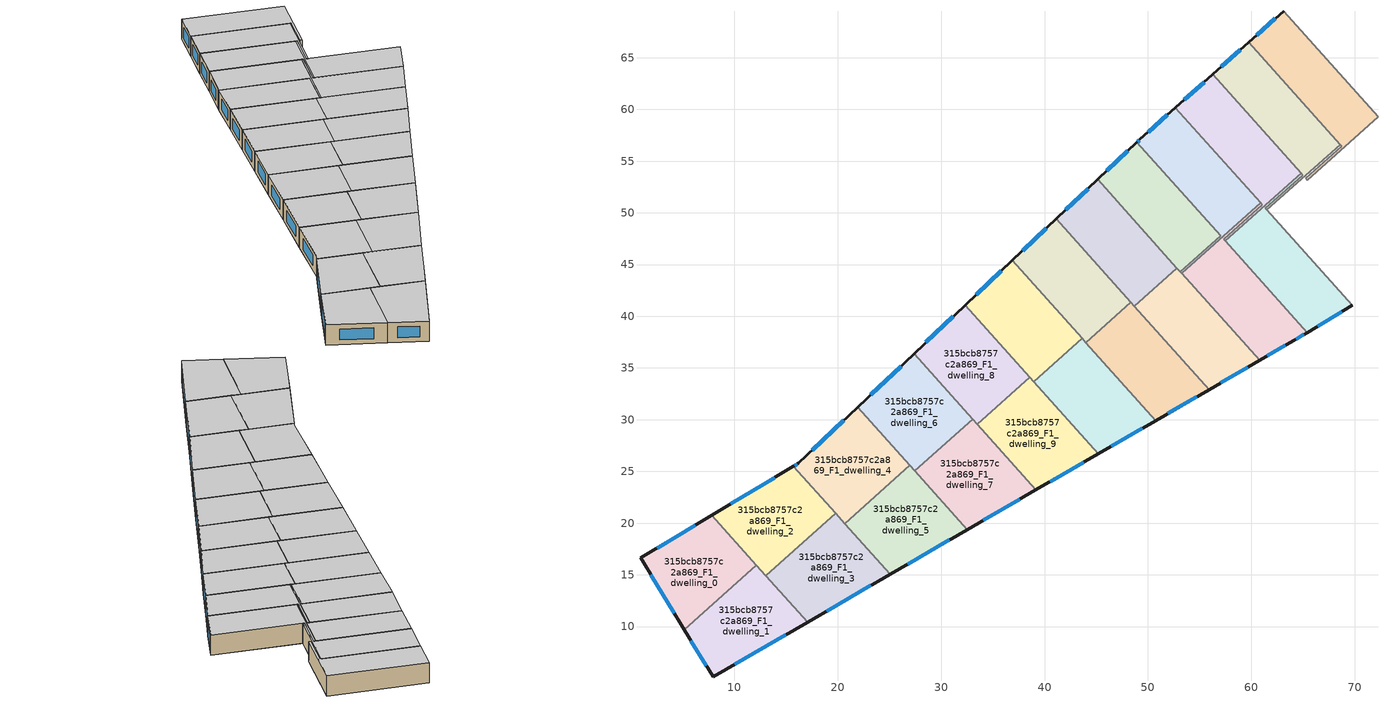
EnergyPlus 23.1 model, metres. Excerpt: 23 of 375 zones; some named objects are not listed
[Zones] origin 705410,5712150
315bcb8757c2a869_F1_dwelling_0
 floor to 315bcb8757c2a869_F0_dwelling_0 (EU_floor_Construction): 7.84,20.77 12.15,15.95 5.16,9.71 0.94,16.64 z3
 wall outside (EU_wall_Construction): 7.84,20.77 0.94,16.64 5.16,9.71 z3:6
 wall to 315bcb8757c2a869_F1_dwelling_1 (EU_wall_Construction): 5.16,9.71 12.15,15.95 z3:6
 wall to 315bcb8757c2a869_F1_dwelling_2 (EU_wall_Construction): 12.15,15.95 7.84,20.77 z3:6
 window (EU_Window_Construction): 1.92,15.03 4.19,11.31 / 6.24,19.81 2.54,17.59 z3.69:5.31
 ceiling to 315bcb8757c2a869_F2_dwelling_0 (EU_floor_Construction): 12.15,15.95 7.84,20.77 0.94,16.64 5.16,9.71 z6
315bcb8757c2a869_F1_dwelling_1
 floor to 315bcb8757c2a869_F0_dwelling_1 (EU_floor_Construction): 12.15,15.95 17.08,10.43 7.95,5.14 5.16,9.71 z3
 wall outside (EU_wall_Construction): 5.16,9.71 7.95,5.14 17.08,10.43 z3:6
 wall to 315bcb8757c2a869_F1_dwelling_3 (EU_wall_Construction): 17.08,10.43 13.06,14.93 z3:6
 wall to 315bcb8757c2a869_F1_dwelling_2 (EU_wall_Construction): 13.06,14.93 12.15,15.95 z3:6
 window (EU_Window_Construction): 5.81,8.65 7.3,6.2 / 10.06,6.36 14.97,9.2 z3.69:5.31
 ceiling to 315bcb8757c2a869_F2_dwelling_1 (EU_floor_Construction): 17.08,10.43 12.15,15.95 5.16,9.71 7.95,5.14 z6
315bcb8757c2a869_F1_dwelling_10
 floor to 315bcb8757c2a869_F0_dwelling_10 (EU_floor_Construction): 36.89,45.4 43.62,37.86 38.94,33.67 32.33,41.07 z3
 wall outside (EU_wall_Construction): 36.89,45.4 32.33,41.07 z3:6
 wall to 315bcb8757c2a869_F1_dwelling_11 (EU_wall_Construction): 38.94,33.67 43.62,37.86 z3:6
 wall to 315bcb8757c2a869_F1_dwelling_12 (EU_wall_Construction): 43.62,37.86 36.89,45.4 z3:6
 wall to 315bcb8757c2a869_F1_dwelling_8 (EU_wall_Construction): 32.33,41.07 38.55,34.11 z3:6
 wall to 315bcb8757c2a869_F1_dwelling_9 (EU_wall_Construction): 38.55,34.11 38.94,33.67 z3:6
 window (EU_Window_Construction): 35.83,44.4 33.38,42.07 z3.69:5.31
 ceiling to 315bcb8757c2a869_F2_dwelling_10 (EU_floor_Construction): 43.62,37.86 36.89,45.4 32.33,41.07 38.94,33.67 z6
315bcb8757c2a869_F1_dwelling_11
 floor to 315bcb8757c2a869_F0_dwelling_11 (EU_floor_Construction): 43.62,37.86 50.73,29.91 45.18,26.7 38.94,33.67 z3
 wall outside (EU_wall_Construction): 45.18,26.7 50.73,29.91 z3:6
 wall to 315bcb8757c2a869_F1_dwelling_9 (EU_wall_Construction): 38.94,33.67 45.18,26.7 z3:6
 wall to 315bcb8757c2a869_F1_dwelling_13 (EU_wall_Construction): 50.73,29.91 43.99,37.46 z3:6
 wall to 315bcb8757c2a869_F1_dwelling_12 (EU_wall_Construction): 43.98,37.46 43.62,37.86 z3:6
 window (EU_Window_Construction): 46.47,27.44 49.45,29.17 z3.69:5.31
 ceiling to 315bcb8757c2a869_F2_dwelling_11 (EU_floor_Construction): 50.73,29.91 43.62,37.86 38.94,33.67 45.18,26.7 z6
315bcb8757c2a869_F1_dwelling_12
 floor to 315bcb8757c2a869_F0_dwelling_12 (EU_floor_Construction): 41.14,49.43 48.35,41.37 43.98,37.46 36.89,45.4 z3
 wall outside (EU_wall_Construction): 41.14,49.43 36.89,45.4 z3:6
 wall to 315bcb8757c2a869_F1_dwelling_13 (EU_wall_Construction): 43.98,37.46 48.35,41.37 z3:6
 wall to 315bcb8757c2a869_F1_dwelling_14 (EU_wall_Construction): 48.35,41.37 41.14,49.43 z3:6
 window (EU_Window_Construction): 40.16,48.5 37.87,46.33 z3.69:5.31
 ceiling to 315bcb8757c2a869_F2_dwelling_12 (EU_floor_Construction): 48.35,41.37 41.14,49.43 36.89,45.4 43.98,37.46 z6
315bcb8757c2a869_F1_dwelling_13
 floor to 315bcb8757c2a869_F0_dwelling_13 (EU_floor_Construction): 48.35,41.37 55.92,32.91 50.73,29.91 43.98,37.46 z3
 wall outside (EU_wall_Construction): 50.73,29.91 55.92,32.91 z3:6
 wall to 315bcb8757c2a869_F1_dwelling_15 (EU_wall_Construction): 55.92,32.91 48.69,40.99 z3:6
 wall to 315bcb8757c2a869_F1_dwelling_14 (EU_wall_Construction): 48.69,40.99 48.36,41.37 z3:6
 window (EU_Window_Construction): 51.93,30.61 54.72,32.22 z3.69:5.31
 ceiling to 315bcb8757c2a869_F2_dwelling_13 (EU_floor_Construction): 55.92,32.91 48.35,41.37 43.98,37.46 50.73,29.91 z6
315bcb8757c2a869_F1_dwelling_14
 floor to 315bcb8757c2a869_F0_dwelling_14 (EU_floor_Construction): 45.15,53.23 52.81,44.67 48.69,40.99 41.14,49.43 z3
 wall outside (EU_wall_Construction): 45.15,53.23 41.14,49.43 z3:6
 wall to 315bcb8757c2a869_F1_dwelling_15 (EU_wall_Construction): 48.69,40.99 52.81,44.67 z3:6
 wall to 315bcb8757c2a869_F1_dwelling_16 (EU_wall_Construction): 52.8,44.67 45.15,53.23 z3:6
 window (EU_Window_Construction): 44.22,52.35 42.07,50.31 z3.69:5.31
 ceiling to 315bcb8757c2a869_F2_dwelling_14 (EU_floor_Construction): 52.81,44.67 45.15,53.23 41.14,49.43 48.69,40.99 z6
315bcb8757c2a869_F1_dwelling_15
 floor to 315bcb8757c2a869_F0_dwelling_15 (EU_floor_Construction): 52.81,44.67 60.79,35.73 55.92,32.91 48.69,40.99 z3
 wall outside (EU_wall_Construction): 55.92,32.91 60.79,35.73 z3:6
 wall to 315bcb8757c2a869_F1_dwelling_18 (EU_wall_Construction): 60.79,35.73 53.27,44.15 z3:6
 wall to 315bcb8757c2a869_F1_dwelling_17 (EU_wall_Construction): 53.27,44.15 53.12,44.31 z3:6
 wall to 315bcb8757c2a869_F1_dwelling_16 (EU_wall_Construction): 53.12,44.31 52.8,44.66 z3:6
 window (EU_Window_Construction): 57.04,33.56 59.66,35.08 z3.69:5.31
 ceiling to 315bcb8757c2a869_F2_dwelling_15 (EU_floor_Construction): 60.79,35.73 52.81,44.67 48.69,40.99 55.92,32.91 z6
315bcb8757c2a869_F1_dwelling_16
 floor to 315bcb8757c2a869_F0_dwelling_16 (EU_floor_Construction): 48.94,56.83 57.02,47.79 53.12,44.31 45.15,53.23 z3
 wall outside (EU_wall_Construction): 48.94,56.83 45.15,53.23 z3:6
 wall to 315bcb8757c2a869_F1_dwelling_17 (EU_wall_Construction): 53.12,44.31 57.02,47.79 48.94,56.83 z3:6
 window (EU_Window_Construction): 48.06,56 46.02,54.06 z3.69:5.31
 ceiling to 315bcb8757c2a869_F2_dwelling_16 (EU_floor_Construction): 57.02,47.79 48.94,56.83 45.15,53.23 53.12,44.31 z6
315bcb8757c2a869_F1_dwelling_17
 floor to 315bcb8757c2a869_F0_dwelling_17 (EU_floor_Construction): 52.66,60.17 60.89,50.96 53.27,44.14 53.12,44.31 57.02,47.79 48.94,56.83 49.23,57.1 z3
 wall outside (EU_wall_Construction): 52.66,60.17 49.23,57.1 48.94,56.83 z3:6
 wall to 315bcb8757c2a869_F1_dwelling_19 (EU_wall_Construction): 60.89,50.96 52.66,60.17 z3:6
 wall to 315bcb8757c2a869_F1_dwelling_18 (EU_wall_Construction): 53.27,44.14 60.89,50.96 z3:6
 window (EU_Window_Construction): 49.16,57.04 49,56.89 / 51.87,59.46 50.02,57.81 z3.69:5.31
 ceiling to 315bcb8757c2a869_F2_dwelling_17 (EU_floor_Construction): 57.02,47.79 53.12,44.31 53.27,44.14 60.89,50.96 52.66,60.17 49.23,57.1 48.94,56.83 z6
315bcb8757c2a869_F1_dwelling_18
 floor to 315bcb8757c2a869_F0_dwelling_18 (EU_floor_Construction): 61.05,50.79 57.32,47.46 65.39,38.43 64.04,37.61 60.79,35.73 53.27,44.14 60.89,50.96 z3
 wall outside (EU_wall_Construction): 60.79,35.73 64.04,37.61 65.39,38.43 z3:6
 wall to 315bcb8757c2a869_F1_dwelling_19 (EU_wall_Construction): 57.47,47.29 57.32,47.46 61.05,50.79 60.89,50.96 z3:6
 wall to 315bcb8757c2a869_F1_dwelling_20 (EU_wall_Construction): 65.39,38.43 57.47,47.29 z3:6
 window (EU_Window_Construction): 64.35,37.8 65.08,38.24 / 61.54,36.17 63.28,37.18 z3.69:5.31
 ceiling to 315bcb8757c2a869_F2_dwelling_18 (EU_floor_Construction): 64.04,37.61 65.39,38.43 57.32,47.46 61.05,50.79 60.89,50.96 53.27,44.14 60.79,35.73 z6
315bcb8757c2a869_F1_dwelling_19
 floor to 315bcb8757c2a869_F0_dwelling_19 (EU_floor_Construction): 56.26,63.38 64.79,53.83 57.47,47.29 57.32,47.46 61.05,50.79 52.66,60.17 z3
 wall outside (EU_wall_Construction): 56.26,63.38 52.66,60.17 z3:6
 wall to 315bcb8757c2a869_F1_dwelling_20 (EU_wall_Construction): 57.47,47.29 64.79,53.83 z3:6
 wall to 315bcb8757c2a869_F1_dwelling_21 (EU_wall_Construction): 64.79,53.83 56.26,63.38 z3:6
 window (EU_Window_Construction): 55.42,62.64 53.49,60.91 z3.69:5.31
 ceiling to 315bcb8757c2a869_F2_dwelling_19 (EU_floor_Construction): 61.05,50.79 57.32,47.46 57.47,47.29 64.79,53.83 56.26,63.38 52.66,60.17 z6
315bcb8757c2a869_F1_dwelling_2
 floor to 315bcb8757c2a869_F0_dwelling_2 (EU_floor_Construction): 15.73,25.49 19.79,20.94 13.06,14.93 7.84,20.77 z3
 wall outside (EU_wall_Construction): 15.73,25.49 7.84,20.77 z3:6
 wall to 315bcb8757c2a869_F1_dwelling_4 (EU_wall_Construction): 19.79,20.94 15.73,25.49 z3:6
 wall to 315bcb8757c2a869_F1_dwelling_3 (EU_wall_Construction): 13.06,14.93 19.79,20.94 z3:6
 window (EU_Window_Construction): 13.9,24.4 9.66,21.86 z3.69:5.31
 ceiling to 315bcb8757c2a869_F2_dwelling_2 (EU_floor_Construction): 19.79,20.94 15.73,25.49 7.84,20.77 13.06,14.93 z6
315bcb8757c2a869_F1_dwelling_20
 floor to 315bcb8757c2a869_F0_dwelling_20 (EU_floor_Construction): 64.95,53.66 61.36,50.44 69.75,41.06 65.39,38.43 57.47,47.29 64.79,53.83 z3
 wall outside (EU_wall_Construction): 65.39,38.43 69.75,41.06 z3:6
 wall to 315bcb8757c2a869_F1_dwelling_21 (EU_wall_Construction): 61.5,50.28 61.36,50.44 64.95,53.66 64.79,53.83 z3:6
 wall to 315bcb8757c2a869_F1_dwelling_22 (EU_wall_Construction): 69.75,41.06 61.5,50.28 z3:6
 window (EU_Window_Construction): 66.4,39.04 68.74,40.45 z3.69:5.31
 ceiling to 315bcb8757c2a869_F2_dwelling_20 (EU_floor_Construction): 69.75,41.06 61.36,50.44 64.95,53.66 64.79,53.83 57.47,47.29 65.39,38.43 z6
315bcb8757c2a869_F1_dwelling_21
 floor to 315bcb8757c2a869_F0_dwelling_21 (EU_floor_Construction): 59.73,66.49 68.57,56.6 61.5,50.28 61.36,50.44 64.95,53.66 56.26,63.38 z3
 wall outside (EU_wall_Construction): 59.73,66.49 56.26,63.38 z3:6
 wall to 315bcb8757c2a869_F1_dwelling_22 (EU_wall_Construction): 61.5,50.28 68.57,56.6 z3:6
 wall to 315bcb8757c2a869_F1_dwelling_23 (EU_wall_Construction): 68.57,56.6 59.73,66.49 z3:6
 window (EU_Window_Construction): 58.93,65.77 57.06,64.1 z3.69:5.31
 ceiling to 315bcb8757c2a869_F2_dwelling_21 (EU_floor_Construction): 64.95,53.66 61.36,50.44 61.5,50.28 68.57,56.6 59.73,66.49 56.26,63.38 z6
315bcb8757c2a869_F1_dwelling_23
 floor to 315bcb8757c2a869_F0_dwelling_23 (EU_floor_Construction): 63.1,69.5 72.24,59.28 65.39,53.16 65.25,53.32 68.73,56.43 59.73,66.49 z3
 wall outside (EU_wall_Construction): 63.1,69.5 59.73,66.49 z3:6
 wall to 315bcb8757c2a869_F1_dwelling_24 (EU_wall_Construction): 65.39,53.16 72.24,59.28 z3:6
 wall to 315bcb8757c2a869_F1_dwelling_22 (EU_wall_Construction): 68.58,56.6 68.73,56.43 65.25,53.32 65.39,53.16 z3:6
 wall to 315bcb8757c2a869_F1_dwelling_25 (EU_wall_Construction): 72.24,59.28 63.1,69.5 z3:6
 window (EU_Window_Construction): 62.32,68.8 60.51,67.19 z3.69:5.31
 ceiling to 315bcb8757c2a869_F2_dwelling_23 (EU_floor_Construction): 68.73,56.43 65.25,53.32 65.39,53.16 72.24,59.28 63.1,69.5 59.73,66.49 z6
315bcb8757c2a869_F1_dwelling_3
 floor to 315bcb8757c2a869_F0_dwelling_3 (EU_floor_Construction): 19.79,20.94 25.06,15.05 17.08,10.43 13.06,14.93 z3
 wall outside (EU_wall_Construction): 17.08,10.43 25.06,15.05 z3:6
 wall to 315bcb8757c2a869_F1_dwelling_5 (EU_wall_Construction): 25.06,15.05 20.69,19.95 z3:6
 wall to 315bcb8757c2a869_F1_dwelling_4 (EU_wall_Construction): 20.68,19.95 19.79,20.94 z3:6
 window (EU_Window_Construction): 18.93,11.5 23.22,13.98 z3.69:5.31
 ceiling to 315bcb8757c2a869_F2_dwelling_3 (EU_floor_Construction): 25.06,15.05 19.79,20.94 13.06,14.93 17.08,10.43 z6
315bcb8757c2a869_F1_dwelling_4
 floor to 315bcb8757c2a869_F0_dwelling_4 (EU_floor_Construction): 21.94,31.22 26.98,25.58 20.69,19.95 15.73,25.49 16.2,25.78 z3
 wall outside (EU_wall_Construction): 21.94,31.22 16.2,25.78 15.73,25.49 z3:6
 wall to 315bcb8757c2a869_F1_dwelling_5 (EU_wall_Construction): 20.69,19.95 26.98,25.58 z3:6
 wall to 315bcb8757c2a869_F1_dwelling_6 (EU_wall_Construction): 26.98,25.58 21.94,31.22 z3:6
 window (EU_Window_Construction): 20.61,29.96 17.53,27.04 / 16.09,25.71 15.84,25.56 z3.69:5.31
 ceiling to 315bcb8757c2a869_F2_dwelling_4 (EU_floor_Construction): 26.98,25.58 21.94,31.22 16.2,25.78 15.73,25.49 20.69,19.95 z6
315bcb8757c2a869_F1_dwelling_5
 floor to 315bcb8757c2a869_F0_dwelling_5 (EU_floor_Construction): 26.98,25.58 32.53,19.37 25.06,15.05 20.69,19.95 z3
 wall outside (EU_wall_Construction): 25.06,15.05 32.53,19.37 z3:6
 wall to 315bcb8757c2a869_F1_dwelling_7 (EU_wall_Construction): 32.53,19.37 27.46,25.05 z3:6
 wall to 315bcb8757c2a869_F1_dwelling_6 (EU_wall_Construction): 27.46,25.05 26.98,25.58 z3:6
 window (EU_Window_Construction): 26.79,16.05 30.8,18.37 z3.69:5.31
 ceiling to 315bcb8757c2a869_F2_dwelling_5 (EU_floor_Construction): 32.53,19.37 26.98,25.58 20.69,19.95 25.06,15.05 z6
315bcb8757c2a869_F1_dwelling_6
 floor to 315bcb8757c2a869_F0_dwelling_6 (EU_floor_Construction): 27.38,36.38 33.05,30.05 27.46,25.05 21.94,31.22 z3
 wall outside (EU_wall_Construction): 27.38,36.38 21.94,31.22 z3:6
 wall to 315bcb8757c2a869_F1_dwelling_7 (EU_wall_Construction): 27.46,25.05 33.05,30.05 z3:6
 wall to 315bcb8757c2a869_F1_dwelling_8 (EU_wall_Construction): 33.05,30.05 27.38,36.38 z3:6
 window (EU_Window_Construction): 26.12,35.19 23.2,32.42 z3.69:5.31
 ceiling to 315bcb8757c2a869_F2_dwelling_6 (EU_floor_Construction): 33.05,30.05 27.38,36.38 21.94,31.22 27.46,25.05 z6
315bcb8757c2a869_F1_dwelling_7
 floor to 315bcb8757c2a869_F0_dwelling_7 (EU_floor_Construction): 33.05,30.05 39.16,23.21 32.53,19.37 27.46,25.05 z3
 wall outside (EU_wall_Construction): 32.53,19.37 39.16,23.21 z3:6
 wall to 315bcb8757c2a869_F1_dwelling_9 (EU_wall_Construction): 39.16,23.21 33.47,29.57 z3:6
 wall to 315bcb8757c2a869_F1_dwelling_8 (EU_wall_Construction): 33.47,29.57 33.05,30.05 z3:6
 window (EU_Window_Construction): 34.07,20.26 37.63,22.32 z3.69:5.31
 ceiling to 315bcb8757c2a869_F2_dwelling_7 (EU_floor_Construction): 39.16,23.21 33.05,30.05 27.46,25.05 32.53,19.37 z6
315bcb8757c2a869_F1_dwelling_8
 floor to 315bcb8757c2a869_F0_dwelling_8 (EU_floor_Construction): 32.33,41.07 38.55,34.11 33.47,29.57 27.38,36.38 z3
 wall outside (EU_wall_Construction): 32.33,41.07 27.38,36.38 z3:6
 wall to 315bcb8757c2a869_F1_dwelling_9 (EU_wall_Construction): 33.47,29.57 38.55,34.11 z3:6
 window (EU_Window_Construction): 31.18,39.99 28.53,37.47 z3.69:5.31
 ceiling to 315bcb8757c2a869_F2_dwelling_8 (EU_floor_Construction): 38.55,34.11 32.33,41.07 27.38,36.38 33.47,29.57 z6
315bcb8757c2a869_F1_dwelling_9
 floor to 315bcb8757c2a869_F0_dwelling_9 (EU_floor_Construction): 38.55,34.11 45.18,26.7 39.16,23.21 33.47,29.57 z3
 wall outside (EU_wall_Construction): 39.16,23.21 45.18,26.7 z3:6
 window (EU_Window_Construction): 40.55,24.02 43.79,25.89 z3.69:5.31
 ceiling to 315bcb8757c2a869_F2_dwelling_9 (EU_floor_Construction): 45.18,26.7 38.55,34.11 33.47,29.57 39.16,23.21 z6
[Building]
EU S2 Campaign: North Axis=0; Terrain=City; Solar Distribution=FullExterior
[Site:Location]
London: Latitude=51.5; Longitude=-0.5; Time Zone=0; Elevation=25
[SizingPeriod:WeatherFileDays]
AnnualSizingPeriod: Begin Month=1; Begin Day of Month=1; End Month=12; End Day of Month=31; Day of Week for Start Day=Monday; Use Weather File Daylight Saving Period=No; Use Weather File Rain and Snow Indicators=No
[MATERIAL]
EU_InternalMass_Material: Roughness=MediumRough; Thickness=0.1; Conductivity=1; Density=1800; Specific Heat=900; Thermal Absorptance=0.9; Solar Absorptance=0.7; Visible Absorptance=0.7
[MATERIAL:NOMASS] Roughness=MediumRough; Thermal Absorptance=0.9; Solar Absorptance=0.7; Visible Absorptance=0.7
Name | Thermal Resistance
EU_wall_NoMass | 0.635353
EU_floor_NoMass | 1.96382
[WINDOWMATERIAL:SIMPLEGLAZINGSYSTEM]
EU_Window_SimpleGlazing: UFactor=2.96269; Solar Heat Gain Coefficient=0.76; Visible Transmittance=0.76
[CONSTRUCTION]
EU_wall_Construction: EU_wall_NoMass
EU_floor_Construction: EU_floor_NoMass
EU_Window_Construction: EU_Window_SimpleGlazing
EU_InternalMass_Construction: EU_InternalMass_Material
[ZONE] Type=1; Multiplier=1; Ceiling Height=autocalculate; Floor Area=autocalculate; Part of Total Floor Area=Yes
Name | Volume
315bcb8757c2a869_F1_dwelling_0 | 188.778
315bcb8757c2a869_F1_dwelling_1; 315bcb8757c2a869_F1_dwelling_2 | 188.78
315bcb8757c2a869_F1_dwelling_10 | 188.771
315bcb8757c2a869_F1_dwelling_11; 315bcb8757c2a869_F1_dwelling_15 | 188.782
315bcb8757c2a869_F1_dwelling_12 | 188.804
315bcb8757c2a869_F1_dwelling_13 | 188.773
315bcb8757c2a869_F1_dwelling_14 | 188.795
315bcb8757c2a869_F1_dwelling_16; 315bcb8757c2a869_F1_dwelling_6 | 188.766
315bcb8757c2a869_F1_dwelling_17; 315bcb8757c2a869_F1_dwelling_9 | 188.783
315bcb8757c2a869_F1_dwelling_18; 315bcb8757c2a869_F1_dwelling_23 | 188.777
315bcb8757c2a869_F1_dwelling_19; 315bcb8757c2a869_F1_dwelling_4 | 188.787
315bcb8757c2a869_F1_dwelling_20 | 188.77
315bcb8757c2a869_F1_dwelling_21 | 188.785
315bcb8757c2a869_F1_dwelling_3 | 188.752
315bcb8757c2a869_F1_dwelling_5 | 188.759
315bcb8757c2a869_F1_dwelling_7 | 188.802
315bcb8757c2a869_F1_dwelling_8 | 188.788
[INTERNALMASS] Construction=EU_InternalMass_Construction
Name | Zone or ZoneList | Surface Area
315bcb8757c2a869_F1_dwelling_0_EU_InternalMass | 315bcb8757c2a869_F1_dwelling_0 | 62.9255
315bcb8757c2a869_F1_dwelling_1_EU_InternalMass | 315bcb8757c2a869_F1_dwelling_1 | 62.9307
315bcb8757c2a869_F1_dwelling_2_EU_InternalMass | 315bcb8757c2a869_F1_dwelling_2 | 62.9286
315bcb8757c2a869_F1_dwelling_3_EU_InternalMass | 315bcb8757c2a869_F1_dwelling_3 | 62.9205
315bcb8757c2a869_F1_dwelling_4_EU_InternalMass | 315bcb8757c2a869_F1_dwelling_4 | 62.9294
315bcb8757c2a869_F1_dwelling_5_EU_InternalMass | 315bcb8757c2a869_F1_dwelling_5 | 62.919
315bcb8757c2a869_F1_dwelling_6_EU_InternalMass | 315bcb8757c2a869_F1_dwelling_6 | 62.9211
315bcb8757c2a869_F1_dwelling_7_EU_InternalMass | 315bcb8757c2a869_F1_dwelling_7 | 62.9326
315bcb8757c2a869_F1_dwelling_8_EU_InternalMass | 315bcb8757c2a869_F1_dwelling_8 | 62.9301
315bcb8757c2a869_F1_dwelling_9_EU_InternalMass | 315bcb8757c2a869_F1_dwelling_9 | 62.9268
315bcb8757c2a869_F1_dwelling_10_EU_InternalMass | 315bcb8757c2a869_F1_dwelling_10 | 62.9215
315bcb8757c2a869_F1_dwelling_11_EU_InternalMass | 315bcb8757c2a869_F1_dwelling_11 | 62.9269
315bcb8757c2a869_F1_dwelling_12_EU_InternalMass | 315bcb8757c2a869_F1_dwelling_12 | 62.9352
315bcb8757c2a869_F1_dwelling_13_EU_InternalMass | 315bcb8757c2a869_F1_dwelling_13 | 62.9243
315bcb8757c2a869_F1_dwelling_14_EU_InternalMass | 315bcb8757c2a869_F1_dwelling_14 | 62.9314
315bcb8757c2a869_F1_dwelling_15_EU_InternalMass | 315bcb8757c2a869_F1_dwelling_15 | 62.9272
315bcb8757c2a869_F1_dwelling_16_EU_InternalMass | 315bcb8757c2a869_F1_dwelling_16 | 62.9217
315bcb8757c2a869_F1_dwelling_17_EU_InternalMass | 315bcb8757c2a869_F1_dwelling_17 | 62.928
315bcb8757c2a869_F1_dwelling_18_EU_InternalMass | 315bcb8757c2a869_F1_dwelling_18 | 62.9269
315bcb8757c2a869_F1_dwelling_19_EU_InternalMass | 315bcb8757c2a869_F1_dwelling_19 | 62.93
315bcb8757c2a869_F1_dwelling_20_EU_InternalMass | 315bcb8757c2a869_F1_dwelling_20 | 62.9245
315bcb8757c2a869_F1_dwelling_21_EU_InternalMass | 315bcb8757c2a869_F1_dwelling_21 | 62.9273
315bcb8757c2a869_F1_dwelling_23_EU_InternalMass | 315bcb8757c2a869_F1_dwelling_23 | 62.9264
[OTHEREQUIPMENT] Fuel Type=Electricity; Design Level Calculation Method=Watts/Area; Power per Zone Floor Area=1; Fraction Latent=0; Fraction Radiant=0; Fraction Lost=0; Carbon Dioxide Generation Rate=0; EndUse Subcategory=EU_Step8_InternalGains
Name | Zone or ZoneList or Space or SpaceList | Schedule
EU_Step8_InternalGain_315bcb8757c2a869_F1_dwelling_0_f000 | 315bcb8757c2a869_F1_dwelling_0 | EU_Step8_GainSchedule_315bcb8757c2a869_F1_dwelling_0_f000
EU_Step8_InternalGain_315bcb8757c2a869_F1_dwelling_1_f000 | 315bcb8757c2a869_F1_dwelling_1 | EU_Step8_GainSchedule_315bcb8757c2a869_F1_dwelling_1_f000
EU_Step8_InternalGain_315bcb8757c2a869_F1_dwelling_2_f000 | 315bcb8757c2a869_F1_dwelling_2 | EU_Step8_GainSchedule_315bcb8757c2a869_F1_dwelling_2_f000
EU_Step8_InternalGain_315bcb8757c2a869_F1_dwelling_3_f000 | 315bcb8757c2a869_F1_dwelling_3 | EU_Step8_GainSchedule_315bcb8757c2a869_F1_dwelling_3_f000
EU_Step8_InternalGain_315bcb8757c2a869_F1_dwelling_4_f000 | 315bcb8757c2a869_F1_dwelling_4 | EU_Step8_GainSchedule_315bcb8757c2a869_F1_dwelling_4_f000
EU_Step8_InternalGain_315bcb8757c2a869_F1_dwelling_5_f000 | 315bcb8757c2a869_F1_dwelling_5 | EU_Step8_GainSchedule_315bcb8757c2a869_F1_dwelling_5_f000
EU_Step8_InternalGain_315bcb8757c2a869_F1_dwelling_6_f000 | 315bcb8757c2a869_F1_dwelling_6 | EU_Step8_GainSchedule_315bcb8757c2a869_F1_dwelling_6_f000
EU_Step8_InternalGain_315bcb8757c2a869_F1_dwelling_7_f000 | 315bcb8757c2a869_F1_dwelling_7 | EU_Step8_GainSchedule_315bcb8757c2a869_F1_dwelling_7_f000
EU_Step8_InternalGain_315bcb8757c2a869_F1_dwelling_8_f000 | 315bcb8757c2a869_F1_dwelling_8 | EU_Step8_GainSchedule_315bcb8757c2a869_F1_dwelling_8_f000
EU_Step8_InternalGain_315bcb8757c2a869_F1_dwelling_9_f000 | 315bcb8757c2a869_F1_dwelling_9 | EU_Step8_GainSchedule_315bcb8757c2a869_F1_dwelling_9_f000
EU_Step8_InternalGain_315bcb8757c2a869_F1_dwelling_10_f000 | 315bcb8757c2a869_F1_dwelling_10 | EU_Step8_GainSchedule_315bcb8757c2a869_F1_dwelling_10_f000
EU_Step8_InternalGain_315bcb8757c2a869_F1_dwelling_11_f000 | 315bcb8757c2a869_F1_dwelling_11 | EU_Step8_GainSchedule_315bcb8757c2a869_F1_dwelling_11_f000
EU_Step8_InternalGain_315bcb8757c2a869_F1_dwelling_12_f000 | 315bcb8757c2a869_F1_dwelling_12 | EU_Step8_GainSchedule_315bcb8757c2a869_F1_dwelling_12_f000
EU_Step8_InternalGain_315bcb8757c2a869_F1_dwelling_13_f000 | 315bcb8757c2a869_F1_dwelling_13 | EU_Step8_GainSchedule_315bcb8757c2a869_F1_dwelling_13_f000
EU_Step8_InternalGain_315bcb8757c2a869_F1_dwelling_14_f000 | 315bcb8757c2a869_F1_dwelling_14 | EU_Step8_GainSchedule_315bcb8757c2a869_F1_dwelling_14_f000
EU_Step8_InternalGain_315bcb8757c2a869_F1_dwelling_15_f000 | 315bcb8757c2a869_F1_dwelling_15 | EU_Step8_GainSchedule_315bcb8757c2a869_F1_dwelling_15_f000
EU_Step8_InternalGain_315bcb8757c2a869_F1_dwelling_16_f000 | 315bcb8757c2a869_F1_dwelling_16 | EU_Step8_GainSchedule_315bcb8757c2a869_F1_dwelling_16_f000
EU_Step8_InternalGain_315bcb8757c2a869_F1_dwelling_17_f000 | 315bcb8757c2a869_F1_dwelling_17 | EU_Step8_GainSchedule_315bcb8757c2a869_F1_dwelling_17_f000
EU_Step8_InternalGain_315bcb8757c2a869_F1_dwelling_18_f000 | 315bcb8757c2a869_F1_dwelling_18 | EU_Step8_GainSchedule_315bcb8757c2a869_F1_dwelling_18_f000
EU_Step8_InternalGain_315bcb8757c2a869_F1_dwelling_19_f000 | 315bcb8757c2a869_F1_dwelling_19 | EU_Step8_GainSchedule_315bcb8757c2a869_F1_dwelling_19_f000
EU_Step8_InternalGain_315bcb8757c2a869_F1_dwelling_20_f000 | 315bcb8757c2a869_F1_dwelling_20 | EU_Step8_GainSchedule_315bcb8757c2a869_F1_dwelling_20_f000
EU_Step8_InternalGain_315bcb8757c2a869_F1_dwelling_21_f000 | 315bcb8757c2a869_F1_dwelling_21 | EU_Step8_GainSchedule_315bcb8757c2a869_F1_dwelling_21_f000
EU_Step8_InternalGain_315bcb8757c2a869_F1_dwelling_23_f000 | 315bcb8757c2a869_F1_dwelling_23 | EU_Step8_GainSchedule_315bcb8757c2a869_F1_dwelling_23_f000
[ZONEVENTILATION:DESIGNFLOWRATE] Schedule=EU_AlwaysOn; Design Flow Rate Calculation Method=AirChanges/Hour; Air Changes per Hour=0.555504; Ventilation Type=Natural; Fan Pressure Rise=0; Fan Total Efficiency=1; Constant Term Coefficient=1; Temperature Term Coefficient=0; Velocity Term Coefficient=0; Velocity Squared Term Coefficient=0; Minimum Indoor Temperature=-100; Maximum Indoor Temperature=100; Delta Temperature=-100; Minimum Outdoor Temperature=-100; Maximum Outdoor Temperature=100; Maximum Wind Speed=40
Name | Zone or ZoneList or Space or SpaceList
EU_ConstantAir_315bcb8757c2a869_F1_dwelling_0 | 315bcb8757c2a869_F1_dwelling_0
EU_ConstantAir_315bcb8757c2a869_F1_dwelling_1 | 315bcb8757c2a869_F1_dwelling_1
EU_ConstantAir_315bcb8757c2a869_F1_dwelling_2 | 315bcb8757c2a869_F1_dwelling_2
EU_ConstantAir_315bcb8757c2a869_F1_dwelling_3 | 315bcb8757c2a869_F1_dwelling_3
EU_ConstantAir_315bcb8757c2a869_F1_dwelling_4 | 315bcb8757c2a869_F1_dwelling_4
EU_ConstantAir_315bcb8757c2a869_F1_dwelling_5 | 315bcb8757c2a869_F1_dwelling_5
EU_ConstantAir_315bcb8757c2a869_F1_dwelling_6 | 315bcb8757c2a869_F1_dwelling_6
EU_ConstantAir_315bcb8757c2a869_F1_dwelling_7 | 315bcb8757c2a869_F1_dwelling_7
EU_ConstantAir_315bcb8757c2a869_F1_dwelling_8 | 315bcb8757c2a869_F1_dwelling_8
EU_ConstantAir_315bcb8757c2a869_F1_dwelling_9 | 315bcb8757c2a869_F1_dwelling_9
EU_ConstantAir_315bcb8757c2a869_F1_dwelling_10 | 315bcb8757c2a869_F1_dwelling_10
EU_ConstantAir_315bcb8757c2a869_F1_dwelling_11 | 315bcb8757c2a869_F1_dwelling_11
EU_ConstantAir_315bcb8757c2a869_F1_dwelling_12 | 315bcb8757c2a869_F1_dwelling_12
EU_ConstantAir_315bcb8757c2a869_F1_dwelling_13 | 315bcb8757c2a869_F1_dwelling_13
EU_ConstantAir_315bcb8757c2a869_F1_dwelling_14 | 315bcb8757c2a869_F1_dwelling_14
EU_ConstantAir_315bcb8757c2a869_F1_dwelling_15 | 315bcb8757c2a869_F1_dwelling_15
EU_ConstantAir_315bcb8757c2a869_F1_dwelling_16 | 315bcb8757c2a869_F1_dwelling_16
EU_ConstantAir_315bcb8757c2a869_F1_dwelling_17 | 315bcb8757c2a869_F1_dwelling_17
EU_ConstantAir_315bcb8757c2a869_F1_dwelling_18 | 315bcb8757c2a869_F1_dwelling_18
EU_ConstantAir_315bcb8757c2a869_F1_dwelling_19 | 315bcb8757c2a869_F1_dwelling_19
EU_ConstantAir_315bcb8757c2a869_F1_dwelling_20 | 315bcb8757c2a869_F1_dwelling_20
EU_ConstantAir_315bcb8757c2a869_F1_dwelling_21 | 315bcb8757c2a869_F1_dwelling_21
EU_ConstantAir_315bcb8757c2a869_F1_dwelling_23 | 315bcb8757c2a869_F1_dwelling_23
[HVACTEMPLATE:ZONE:IDEALLOADSAIRSYSTEM] System Availability Schedule=EU_AlwaysOn; Maximum Heating Supply Air Temperature=50; Minimum Cooling Supply Air Temperature=13; Maximum Heating Supply Air Humidity Ratio=0.0156; Minimum Cooling Supply Air Humidity Ratio=0.0077; Heating Limit=NoLimit; Cooling Limit=NoLimit; Heating Availability Schedule=EU_AlwaysOn; Cooling Availability Schedule=EU_CoolingOff; Dehumidification Control Type=ConstantSensibleHeatRatio; Cooling Sensible Heat Ratio=0.7; Dehumidification Setpoint=60; Humidification Control Type=None; Humidification Setpoint=30; Outdoor Air Method=None; Outdoor Air Flow Rate per Person=0.00944; Outdoor Air Flow Rate per Zone Floor Area=0; Outdoor Air Flow Rate per Zone=0; Demand Controlled Ventilation Type=None; Outdoor Air Economizer Type=NoEconomizer; Heat Recovery Type=None; Sensible Heat Recovery Effectiveness=0.7; Latent Heat Recovery Effectiveness=0.65
Name | Template Thermostat
315bcb8757c2a869_F1_dwelling_0 | EU_HeatOnly_315bcb8757c2a869_F1_dwelling_0
315bcb8757c2a869_F1_dwelling_1 | EU_HeatOnly_315bcb8757c2a869_F1_dwelling_1
315bcb8757c2a869_F1_dwelling_2 | EU_HeatOnly_315bcb8757c2a869_F1_dwelling_2
315bcb8757c2a869_F1_dwelling_3 | EU_HeatOnly_315bcb8757c2a869_F1_dwelling_3
315bcb8757c2a869_F1_dwelling_4 | EU_HeatOnly_315bcb8757c2a869_F1_dwelling_4
315bcb8757c2a869_F1_dwelling_5 | EU_HeatOnly_315bcb8757c2a869_F1_dwelling_5
315bcb8757c2a869_F1_dwelling_6 | EU_HeatOnly_315bcb8757c2a869_F1_dwelling_6
315bcb8757c2a869_F1_dwelling_7 | EU_HeatOnly_315bcb8757c2a869_F1_dwelling_7
315bcb8757c2a869_F1_dwelling_8 | EU_HeatOnly_315bcb8757c2a869_F1_dwelling_8
315bcb8757c2a869_F1_dwelling_9 | EU_HeatOnly_315bcb8757c2a869_F1_dwelling_9
315bcb8757c2a869_F1_dwelling_10 | EU_HeatOnly_315bcb8757c2a869_F1_dwelling_10
315bcb8757c2a869_F1_dwelling_11 | EU_HeatOnly_315bcb8757c2a869_F1_dwelling_11
315bcb8757c2a869_F1_dwelling_12 | EU_HeatOnly_315bcb8757c2a869_F1_dwelling_12
315bcb8757c2a869_F1_dwelling_13 | EU_HeatOnly_315bcb8757c2a869_F1_dwelling_13
315bcb8757c2a869_F1_dwelling_14 | EU_HeatOnly_315bcb8757c2a869_F1_dwelling_14
315bcb8757c2a869_F1_dwelling_15 | EU_HeatOnly_315bcb8757c2a869_F1_dwelling_15
315bcb8757c2a869_F1_dwelling_16 | EU_HeatOnly_315bcb8757c2a869_F1_dwelling_16
315bcb8757c2a869_F1_dwelling_17 | EU_HeatOnly_315bcb8757c2a869_F1_dwelling_17
315bcb8757c2a869_F1_dwelling_18 | EU_HeatOnly_315bcb8757c2a869_F1_dwelling_18
315bcb8757c2a869_F1_dwelling_19 | EU_HeatOnly_315bcb8757c2a869_F1_dwelling_19
315bcb8757c2a869_F1_dwelling_20 | EU_HeatOnly_315bcb8757c2a869_F1_dwelling_20
315bcb8757c2a869_F1_dwelling_21 | EU_HeatOnly_315bcb8757c2a869_F1_dwelling_21
315bcb8757c2a869_F1_dwelling_23 | EU_HeatOnly_315bcb8757c2a869_F1_dwelling_23
[SIZING:ZONE] Zone Cooling Design Supply Air Temperature Input Method=SupplyAirTemperature; Zone Cooling Design Supply Air Temperature=13; Zone Heating Design Supply Air Temperature Input Method=SupplyAirTemperature; Zone Heating Design Supply Air Temperature=50; Zone Cooling Design Supply Air Humidity Ratio=0.008; Zone Heating Design Supply Air Humidity Ratio=0.008; Cooling Design Air Flow Method=DesignDay; Cooling Design Air Flow Rate=0; Cooling Minimum Air Flow per Zone Floor Area=0.000762; Cooling Minimum Air Flow=0; Cooling Minimum Air Flow Fraction=0.2; Heating Design Air Flow Method=DesignDay; Heating Design Air Flow Rate=0; Heating Maximum Air Flow per Zone Floor Area=0.002032; Heating Maximum Air Flow=0.141576; Heating Maximum Air Flow Fraction=0.3; Account for Dedicated Outdoor Air System=No; Dedicated Outdoor Air System Control Strategy=NeutralSupplyAir; Dedicated Outdoor Air Low Setpoint Temperature for Design=autosize; Dedicated Outdoor Air High Setpoint Temperature for Design=autosize; Zone Load Sizing Method=Sensible Load Only No Latent Load; Zone Latent Cooling Design Supply Air Humidity Ratio Input Method=HumidityRatioDifference; Zone Cooling Design Supply Air Humidity Ratio Difference=0.005; Zone Latent Heating Design Supply Air Humidity Ratio Input Method=HumidityRatioDifference; Zone Humidification Design Supply Air Humidity Ratio Difference=0.005
315bcb8757c2a869_F1_dwelling_0; 315bcb8757c2a869_F1_dwelling_1; 315bcb8757c2a869_F1_dwelling_2; 315bcb8757c2a869_F1_dwelling_3; 315bcb8757c2a869_F1_dwelling_4; 315bcb8757c2a869_F1_dwelling_5; 315bcb8757c2a869_F1_dwelling_6; 315bcb8757c2a869_F1_dwelling_7; 315bcb8757c2a869_F1_dwelling_8; 315bcb8757c2a869_F1_dwelling_9; 315bcb8757c2a869_F1_dwelling_10; 315bcb8757c2a869_F1_dwelling_11; 315bcb8757c2a869_F1_dwelling_12; 315bcb8757c2a869_F1_dwelling_13; 315bcb8757c2a869_F1_dwelling_14; 315bcb8757c2a869_F1_dwelling_15; 315bcb8757c2a869_F1_dwelling_16; 315bcb8757c2a869_F1_dwelling_17; 315bcb8757c2a869_F1_dwelling_18; 315bcb8757c2a869_F1_dwelling_19; 315bcb8757c2a869_F1_dwelling_20; 315bcb8757c2a869_F1_dwelling_21; 315bcb8757c2a869_F1_dwelling_23
[SCHEDULE:CONSTANT]
Name | Hourly Value
EU_AlwaysOn | 1
EU_CoolingOff | 0
[SCHEDULE:FILE] Column Number=1; Rows to Skip at Top=0; Number of Hours of Data=8760; Column Separator=Comma; Interpolate to Timestep=No; Minutes per Item=60; Adjust Schedule for Daylight Savings=Yes
Name | File
EU_Step8_GainSchedule_315bcb8757c2a869_F1_dwelling_0_f000 | ../../schedules/315bcb8757c2a869/315bcb8757c2a869_F1_dwelling_0_f000_gain.csv
EU_Step8_GainSchedule_315bcb8757c2a869_F1_dwelling_1_f000 | ../../schedules/315bcb8757c2a869/315bcb8757c2a869_F1_dwelling_1_f000_gain.csv
EU_Step8_GainSchedule_315bcb8757c2a869_F1_dwelling_2_f000 | ../../schedules/315bcb8757c2a869/315bcb8757c2a869_F1_dwelling_2_f000_gain.csv
EU_Step8_GainSchedule_315bcb8757c2a869_F1_dwelling_3_f000 | ../../schedules/315bcb8757c2a869/315bcb8757c2a869_F1_dwelling_3_f000_gain.csv
EU_Step8_GainSchedule_315bcb8757c2a869_F1_dwelling_4_f000 | ../../schedules/315bcb8757c2a869/315bcb8757c2a869_F1_dwelling_4_f000_gain.csv
EU_Step8_GainSchedule_315bcb8757c2a869_F1_dwelling_5_f000 | ../../schedules/315bcb8757c2a869/315bcb8757c2a869_F1_dwelling_5_f000_gain.csv
EU_Step8_GainSchedule_315bcb8757c2a869_F1_dwelling_6_f000 | ../../schedules/315bcb8757c2a869/315bcb8757c2a869_F1_dwelling_6_f000_gain.csv
EU_Step8_GainSchedule_315bcb8757c2a869_F1_dwelling_7_f000 | ../../schedules/315bcb8757c2a869/315bcb8757c2a869_F1_dwelling_7_f000_gain.csv
EU_Step8_GainSchedule_315bcb8757c2a869_F1_dwelling_8_f000 | ../../schedules/315bcb8757c2a869/315bcb8757c2a869_F1_dwelling_8_f000_gain.csv
EU_Step8_GainSchedule_315bcb8757c2a869_F1_dwelling_9_f000 | ../../schedules/315bcb8757c2a869/315bcb8757c2a869_F1_dwelling_9_f000_gain.csv
EU_Step8_GainSchedule_315bcb8757c2a869_F1_dwelling_10_f000 | ../../schedules/315bcb8757c2a869/315bcb8757c2a869_F1_dwelling_10_f000_gain.csv
EU_Step8_GainSchedule_315bcb8757c2a869_F1_dwelling_11_f000 | ../../schedules/315bcb8757c2a869/315bcb8757c2a869_F1_dwelling_11_f000_gain.csv
EU_Step8_GainSchedule_315bcb8757c2a869_F1_dwelling_12_f000 | ../../schedules/315bcb8757c2a869/315bcb8757c2a869_F1_dwelling_12_f000_gain.csv
EU_Step8_GainSchedule_315bcb8757c2a869_F1_dwelling_13_f000 | ../../schedules/315bcb8757c2a869/315bcb8757c2a869_F1_dwelling_13_f000_gain.csv
EU_Step8_GainSchedule_315bcb8757c2a869_F1_dwelling_14_f000 | ../../schedules/315bcb8757c2a869/315bcb8757c2a869_F1_dwelling_14_f000_gain.csv
EU_Step8_GainSchedule_315bcb8757c2a869_F1_dwelling_15_f000 | ../../schedules/315bcb8757c2a869/315bcb8757c2a869_F1_dwelling_15_f000_gain.csv
EU_Step8_GainSchedule_315bcb8757c2a869_F1_dwelling_16_f000 | ../../schedules/315bcb8757c2a869/315bcb8757c2a869_F1_dwelling_16_f000_gain.csv
EU_Step8_GainSchedule_315bcb8757c2a869_F1_dwelling_17_f000 | ../../schedules/315bcb8757c2a869/315bcb8757c2a869_F1_dwelling_17_f000_gain.csv
EU_Step8_GainSchedule_315bcb8757c2a869_F1_dwelling_18_f000 | ../../schedules/315bcb8757c2a869/315bcb8757c2a869_F1_dwelling_18_f000_gain.csv
EU_Step8_GainSchedule_315bcb8757c2a869_F1_dwelling_19_f000 | ../../schedules/315bcb8757c2a869/315bcb8757c2a869_F1_dwelling_19_f000_gain.csv
EU_Step8_GainSchedule_315bcb8757c2a869_F1_dwelling_20_f000 | ../../schedules/315bcb8757c2a869/315bcb8757c2a869_F1_dwelling_20_f000_gain.csv
EU_Step8_GainSchedule_315bcb8757c2a869_F1_dwelling_21_f000 | ../../schedules/315bcb8757c2a869/315bcb8757c2a869_F1_dwelling_21_f000_gain.csv
EU_Step8_GainSchedule_315bcb8757c2a869_F1_dwelling_23_f000 | ../../schedules/315bcb8757c2a869/315bcb8757c2a869_F1_dwelling_23_f000_gain.csv
